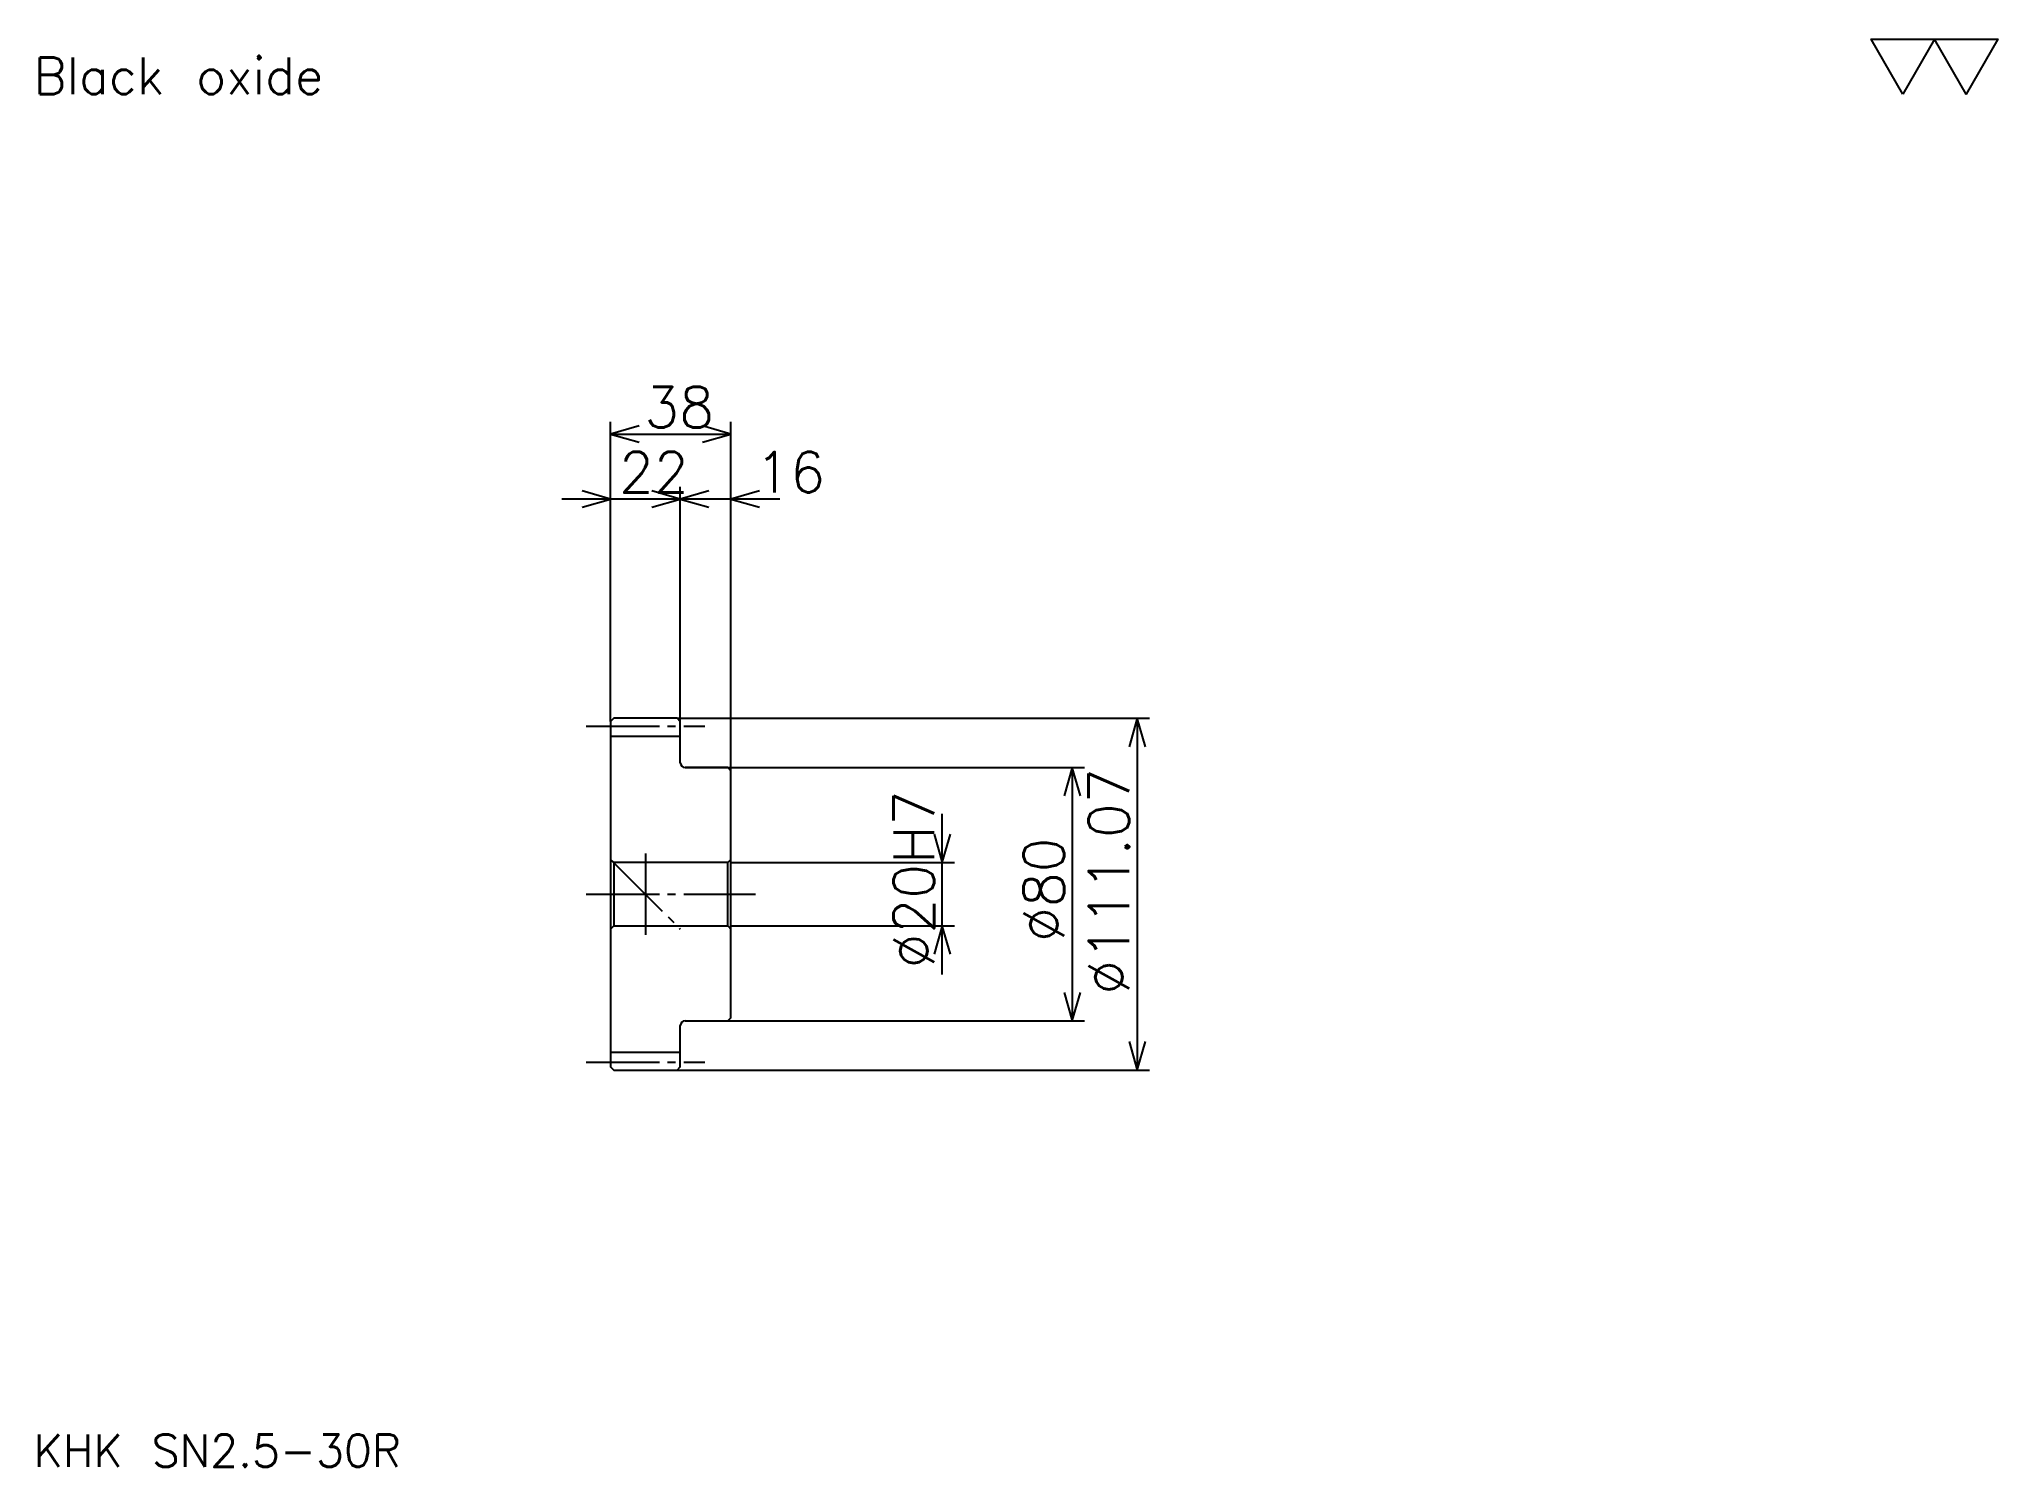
# Model space of a CAD drawing. Extents: x 27 to 646, y 28 to 479.
import ezdxf

# ---------------------------------------------------------------- set-up
doc = ezdxf.new("R2010")
doc.units = 0
doc.linetypes.add('DASHDOT', pattern=[30.782608, 23.086957, -2.565217, 2.565217, -2.565217])
doc.layers.get('0').update_dxf_attribs({"linetype": 'CONTINUOUS'})
doc.layers.add('DASHDOT', color=6, linetype='DASHDOT')
doc.styles.add('KANJI', font='TXT', dxfattribs={"bigfont": 'BIGFONT'})

msp = doc.modelspace()

# ---------------------------------------------------------------- linework, layer by layer
at = {"color": 5}
for p, q in [((207.782593, 264.598206), (207.782593, 358.228638)), ((207.782593, 354.380829), (245.782593, 354.380829)), ((245.782593, 264.598206), (245.782593, 358.228638)), ((245.173889, 333.85907), (192.391296, 333.85907)), ((261.173889, 333.85907), (214.391281, 333.85907)), ((229.782593, 264.598206), (229.782593, 337.706909)), ((207.782593, 263.598206), (207.782593, 264.598206)), ((228.782593, 264.598206), (245.782593, 264.598206)), ((229.782593, 263.598206), (229.782593, 264.598206)), ((245.782593, 264.598206), (377.891296, 264.598206)), ((245.782593, 248.065216), (245.782593, 264.598206)), ((374.043457, 264.598206), (374.043457, 153.532211)), ((231.282593, 249.065216), (245.782593, 249.065216)), ((245.782593, 249.065216), (357.369568, 249.065216)), ((353.521729, 249.065216), (353.521729, 169.065216)), ((312.478241, 183.67392), (312.478241, 234.456512)), ((245.782593, 219.065216), (316.32608, 219.065216)), ((245.782593, 199.065216), (316.32608, 199.065216)), ((231.282593, 169.065216), (245.782593, 169.065216)), ((245.782593, 169.065216), (357.369568, 169.065216)), ((228.782593, 153.532211), (245.782593, 153.532211)), ((245.782593, 153.532211), (377.891296, 153.532211))]:
    msp.add_line(p, q, dxfattribs=at)
at = {"color": 4}
for p, q in [((207.782593, 258.973206), (229.782593, 258.973206)), ((208.782593, 219.065216), (208.782593, 199.065216)), ((244.782593, 219.065216), (245.782593, 220.065216)), ((244.782593, 199.065216), (245.782593, 198.065216)), ((207.782593, 159.157211), (229.782593, 159.157211))]:
    msp.add_line(p, q, dxfattribs=at)
at = {"color": 7}
msp.add_line((218.782593, 221.891296), (218.782593, 196.239136), dxfattribs=at)
msp.add_lwpolyline([(615.652161, 461.739136), (605.647827, 479.080017), (645.665222, 479.080017), (635.660828, 461.739136), (625.656494, 479.080017), (615.652161, 461.739136)], dxfattribs=at)
at = {"color": 5}
for points in [[(216.760849, 356.946045), (207.782593, 354.380829), (216.760849, 351.815613)], [(236.804337, 351.815613), (245.782593, 354.380829), (236.804337, 356.946045)], [(198.804337, 331.293884), (207.782593, 333.85907), (198.804337, 336.424316)], [(220.804337, 331.293884), (229.782593, 333.85907), (220.804337, 336.424316)], [(238.760849, 336.424316), (229.782593, 333.85907), (238.760849, 331.293884)], [(254.760849, 336.424316), (245.782593, 333.85907), (254.760849, 331.293884)], [(376.608673, 255.619965), (374.043457, 264.598206), (371.478241, 255.619965)], [(356.086945, 240.08696), (353.521729, 249.065216), (350.956512, 240.08696)], [(309.913025, 228.043472), (312.478241, 219.065216), (315.043457, 228.043472)], [(315.043457, 190.08696), (312.478241, 199.065216), (309.913025, 190.08696)], [(350.956512, 178.043472), (353.521729, 169.065216), (356.086945, 178.043472)], [(371.478241, 162.510468), (374.043457, 153.532211), (376.608673, 162.510468)]]:
    msp.add_lwpolyline(points, dxfattribs=at)
at = {"color": 4}
for points in [[(229.782593, 250.565216), (229.782593, 263.598206), (228.782593, 264.598206), (208.782593, 264.598206), (207.782593, 263.598206), (207.782593, 198.065216)], [(231.282593, 169.065216), (244.782593, 169.065216), (245.782593, 170.065216), (245.782593, 248.065216), (244.782593, 249.065216), (231.282593, 249.065216)], [(207.782593, 198.065216), (208.782593, 199.065216), (244.782593, 199.065216), (244.782593, 219.065216), (208.782593, 219.065216), (207.782593, 220.065216)], [(207.782593, 198.065216), (207.782593, 154.532211), (208.782593, 153.532211), (228.782593, 153.532211), (229.782593, 154.532211), (229.782593, 167.565216)]]:
    msp.add_lwpolyline(points, dxfattribs=at)
for centre, start, end in [((231.282593, 250.565216), 180, 270), ((231.282593, 167.565216), 90, 180)]:
    msp.add_arc(centre, 1.5, start, end, dxfattribs=at)
at = {"layer": 'DASHDOT', "color": 7}
for p, q in [((200.086945, 262.098206), (237.478241, 262.098206)), ((207.782593, 220.065216), (229.782593, 198.065216)), ((200.086945, 209.065216), (253.478241, 209.065216)), ((200.086945, 156.032211), (237.478241, 156.032211))]:
    msp.add_line(p, q, dxfattribs=at)

# ---------------------------------------------------------------- texts
at = {"color": 7, "style": 'KANJI'}
for s, height, p in [('Black oxide', 11.543478, (25.652174, 461.739136)), ('38', 12.826087, (218.445633, 356.432983)), ('22', 12.826087, (210.445633, 335.911255)), ('16', 12.826087, (253.478241, 335.911255)), ('KHK SN2.5-30R', 10.26087, (25.652174, 28.217392))]:
    msp.add_text(s, height=height, dxfattribs=at).set_placement(p)
for s, p in [('%%c111.07', (371.478241, 177.320648)), ('%%c20H7', (309.913025, 185.657608)), ('%%c80', (350.956512, 193.994568))]:
    msp.add_text(s, height=12.826087, rotation=90, dxfattribs=at).set_placement(p)

doc.saveas('drawing.dxf')
